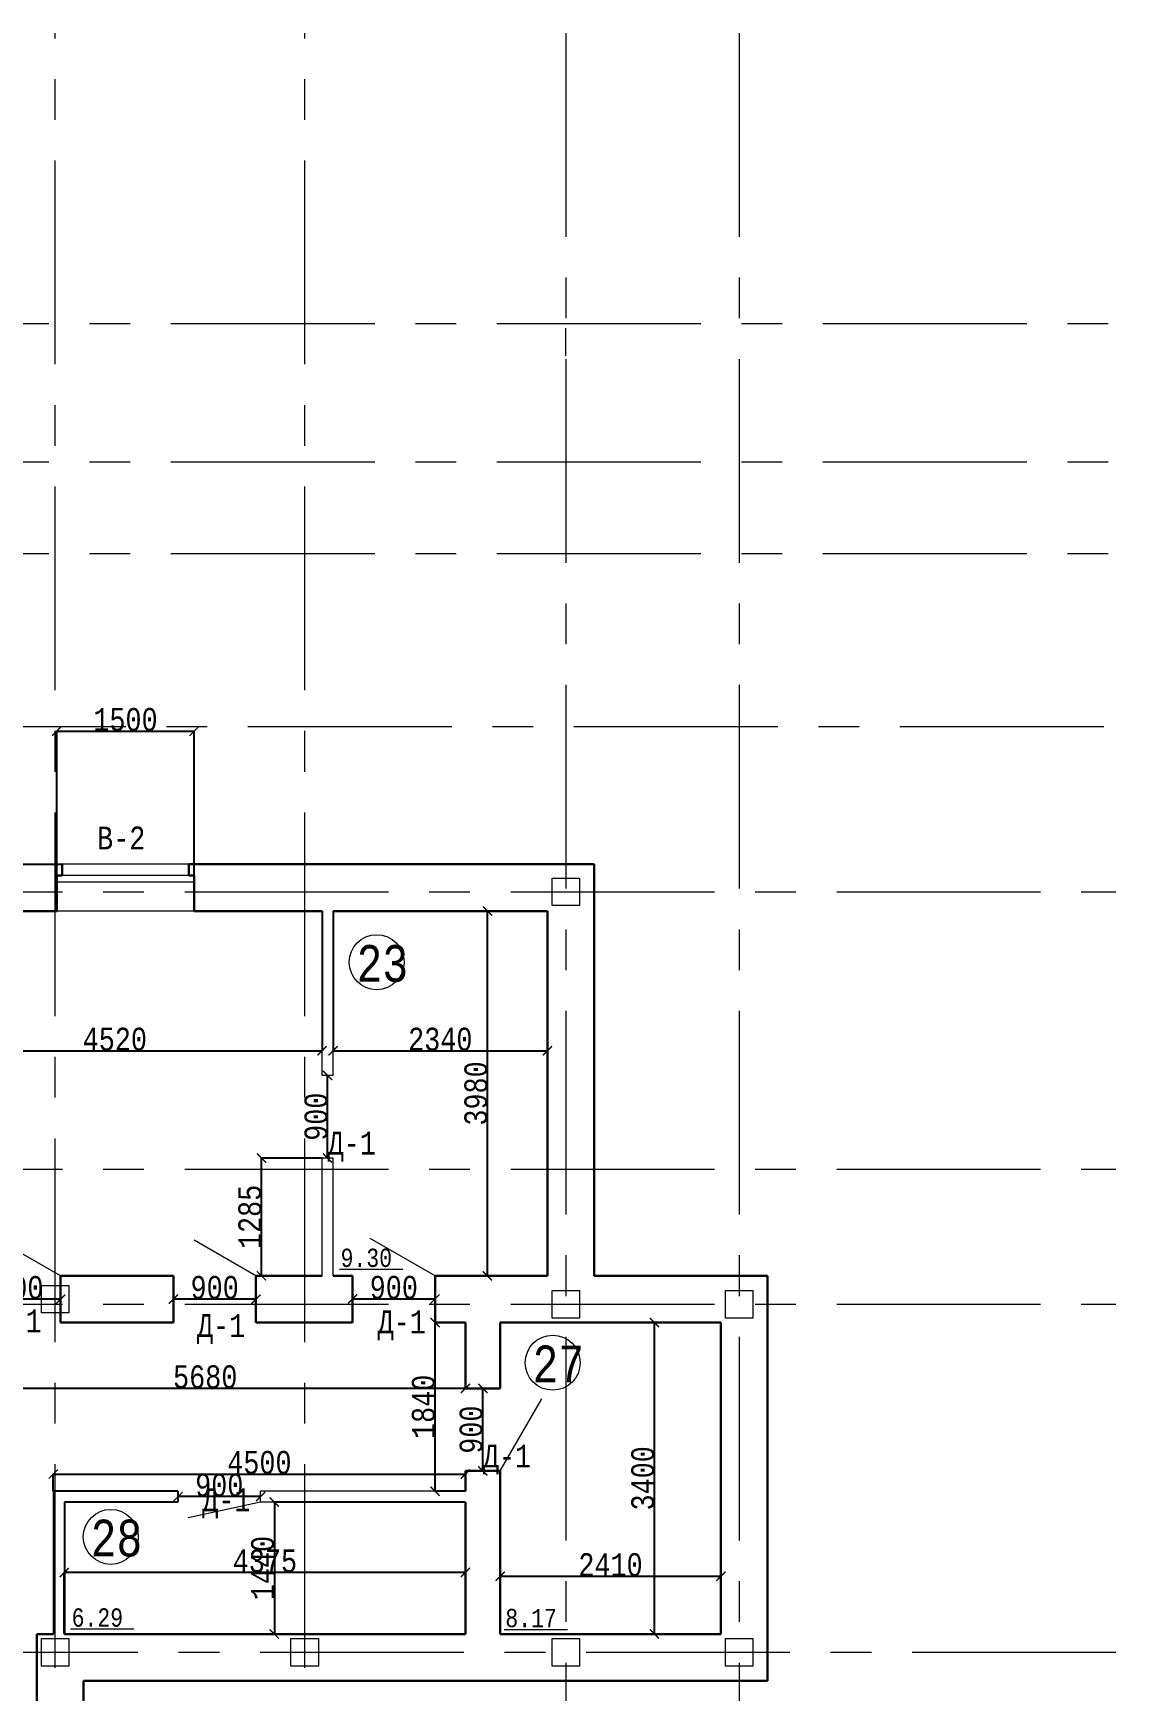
# Model space of a CAD drawing. Header units: millimetres. Extents: x -689206 to 4969298, y -1019800 to 703299.
# Drawn here: x 797079 to 808889, y -901454 to -883367 of the extents above; entities that cross this region are included whole.
import ezdxf

# ---------------------------------------------------------------- set-up
doc = ezdxf.new("R2010")
doc.units = ezdxf.units.MM
doc.linetypes.add('JIS_02_4.0', pattern=[5.5, 4, -1.5])
doc.linetypes.add('осеваяX2', pattern=[101.6, 63.5, -12.7, 12.7, -12.7])
for name, color, linetype, lineweight in [('несущие', 7, 'Continuous', 30), ('ПЕРЕГОРОДКИ', 252, 'Continuous', 9), ('РАЗМЕРЫ', 7, 'Continuous', 9), ('сваи', 7, 'JIS_02_4.0', 30), ('стены', 7, 'Continuous', 20)]:
    doc.layers.add(name, color=color, linetype=linetype, lineweight=lineweight)
doc.layers.add('четотам', color=7, linetype='Continuous')
doc.styles.add('Аннотативный', font='isocteur.ttf', dxfattribs={"width": 0.7, "height": 250})
doc.dimstyles.new('Аннотативный', dxfattribs={"dimscale": 0, "dimtxt": 250, "dimasz": 100, "dimexe": 1.25, "dimexo": 0.625, "dimtad": 1, "dimdec": 0, "dimtxsty": 'Аннотативный', "dimblk": 'ARCHTICK', "dimcen": 2.5, "dimadec": 0, "dimazin": 0, "dimtfac": 1, "dimtdec": 0, "dimtmove": 0, "dimatfit": 3, "dimfxl": 1, "dimarcsym": 0})

# ---------------------------------------------------------------- blocks, each defined once
blk = doc.blocks.new('_ArchTick')
at = {"color": 0, "linetype": 'ByBlock', "const_width": 0.15}
blk.add_lwpolyline([(-0.5, -0.5), (0.5, 0.5)], dxfattribs=at)
blk = doc.blocks.new('*D4500')
at = {"layer": 'Defpoints', "color": 0, "lineweight": 5, "transparency": 16777216}
for p in [(801794, -899088), (797299, -899275), (801794, -899275)]:
    blk.add_point(p, dxfattribs=at)
at = {"layer": 'стены', "color": 0, "lineweight": -2, "transparency": 16777216}
for p, q in [((797299, -899275), (797299, -899087)), ((797299, -899088), (801794, -899088)), ((801794, -899275), (801794, -899087))]:
    blk.add_line(p, q, dxfattribs=at)
at = {"layer": 'стены', "color": 0, "lineweight": -2, "transparency": 16777216, "xscale": 100, "yscale": 100, "zscale": 100, "rotation": 180}
blk.add_blockref('_ArchTick', (797299, -899088), dxfattribs=at)
at = {"layer": 'стены', "color": 0, "lineweight": -2, "transparency": 16777216, "xscale": 100, "yscale": 100, "zscale": 100}
blk.add_blockref('_ArchTick', (801794, -899088), dxfattribs=at)
at = {"layer": 'стены', "color": 0, "lineweight": 5, "transparency": 16777216, "insert": (799547, -898963), "char_height": 250, "attachment_point": 5, "style": 'Аннотативный'}
blk.add_mtext('4500', dxfattribs=at)
blk = doc.blocks.new('*D4501')
at = {"layer": 'Defpoints', "color": 0, "lineweight": 5, "transparency": 16777216}
for p in [(801984, -898154), (801984, -898154), (801984, -899054)]:
    blk.add_point(p, dxfattribs=at)
at = {"layer": 'стены', "color": 0, "lineweight": -2, "transparency": 16777216}
for p, q in [((801984, -899054), (801984, -898154)), ((801985, -898154), (801985, -898154)), ((801985, -899054), (801985, -899054))]:
    blk.add_line(p, q, dxfattribs=at)
at = {"layer": 'стены', "color": 0, "lineweight": -2, "transparency": 16777216, "xscale": 100, "yscale": 100, "zscale": 100}
for p, rotation in [((801984, -898154), 90), ((801984, -899054), 270)]:
    blk.add_blockref('_ArchTick', p, dxfattribs=dict(at, rotation=rotation))
at = {"layer": 'стены', "color": 0, "lineweight": 5, "transparency": 16777216, "insert": (801858, -898604), "char_height": 250, "attachment_point": 5, "rotation": 90, "style": 'Аннотативный'}
blk.add_mtext('900', dxfattribs=at)
blk = doc.blocks.new('*D4503')
at = {"layer": 'Defpoints', "color": 0, "lineweight": 5, "transparency": 16777216}
for p in [(801794, -899395), (799710, -900834), (801794, -900834)]:
    blk.add_point(p, dxfattribs=at)
at = {"layer": 'стены', "color": 0, "lineweight": -2, "transparency": 16777216}
for p, q in [((801793, -899395), (799708, -899395)), ((799710, -899395), (799710, -900834)), ((801793, -900834), (799708, -900834))]:
    blk.add_line(p, q, dxfattribs=at)
at = {"layer": 'стены', "color": 0, "lineweight": -2, "transparency": 16777216, "xscale": 100, "yscale": 100, "zscale": 100}
for p, rotation in [((799710, -899395), 90), ((799710, -900834), 270)]:
    blk.add_blockref('_ArchTick', p, dxfattribs=dict(at, rotation=rotation))
at = {"layer": 'стены', "color": 0, "lineweight": 5, "transparency": 16777216, "insert": (799584, -900114), "char_height": 250, "attachment_point": 5, "rotation": 90, "style": 'Аннотативный'}
blk.add_mtext('1440', dxfattribs=at)
blk = doc.blocks.new('*D4504')
at = {"layer": 'Defpoints', "color": 0, "lineweight": 5, "transparency": 16777216}
for p in [(797419, -900163), (797419, -900834), (801794, -900834)]:
    blk.add_point(p, dxfattribs=at)
at = {"layer": 'стены', "color": 0, "lineweight": -2, "transparency": 16777216}
for p, q in [((797419, -900833), (797419, -900162)), ((801794, -900163), (797419, -900163)), ((801794, -900833), (801794, -900162))]:
    blk.add_line(p, q, dxfattribs=at)
at = {"layer": 'стены', "color": 0, "lineweight": -2, "transparency": 16777216, "xscale": 100, "yscale": 100, "zscale": 100, "rotation": 180}
blk.add_blockref('_ArchTick', (797419, -900163), dxfattribs=at)
at = {"layer": 'стены', "color": 0, "lineweight": -2, "transparency": 16777216, "xscale": 100, "yscale": 100, "zscale": 100}
blk.add_blockref('_ArchTick', (801794, -900163), dxfattribs=at)
at = {"layer": 'стены', "color": 0, "lineweight": 5, "transparency": 16777216, "insert": (799607, -900038), "char_height": 250, "attachment_point": 5, "style": 'Аннотативный'}
blk.add_mtext('4375', dxfattribs=at)
blk = doc.blocks.new('*D4509')
at = {"layer": 'Defpoints', "color": 0, "lineweight": 5, "transparency": 16777216}
for p in [(804581, -900204), (802174, -900834), (804581, -900834)]:
    blk.add_point(p, dxfattribs=at)
at = {"layer": 'стены', "color": 0, "lineweight": -2, "transparency": 16777216}
for p, q in [((802174, -900833), (802174, -900203)), ((802174, -900204), (804581, -900204)), ((804581, -900833), (804581, -900203))]:
    blk.add_line(p, q, dxfattribs=at)
at = {"layer": 'стены', "color": 0, "lineweight": -2, "transparency": 16777216, "xscale": 100, "yscale": 100, "zscale": 100, "rotation": 180}
blk.add_blockref('_ArchTick', (802174, -900204), dxfattribs=at)
at = {"layer": 'стены', "color": 0, "lineweight": -2, "transparency": 16777216, "xscale": 100, "yscale": 100, "zscale": 100}
blk.add_blockref('_ArchTick', (804581, -900204), dxfattribs=at)
at = {"layer": 'стены', "color": 0, "lineweight": 5, "transparency": 16777216, "insert": (803377, -900079), "char_height": 250, "attachment_point": 5, "style": 'Аннотативный'}
blk.add_mtext('2410', dxfattribs=at)
blk = doc.blocks.new('*D4556')
at = {"layer": 'Defpoints', "color": 0, "linetype": 'ByBlock', "lineweight": 5, "transparency": 16777216}
for p in [(795708, -892946), (800231, -892946), (800231, -894471)]:
    blk.add_point(p, dxfattribs=at)
at = {"layer": 'РАЗМЕРЫ', "color": 0, "linetype": 'ByBlock', "lineweight": -2, "transparency": 16777216}
for p, q in [((795708, -892946), (795708, -894472)), ((800231, -892946), (800231, -894472)), ((795708, -894471), (800231, -894471))]:
    blk.add_line(p, q, dxfattribs=at)
at = {"layer": 'РАЗМЕРЫ', "color": 0, "linetype": 'ByBlock', "lineweight": -2, "transparency": 16777216, "xscale": 100, "yscale": 100, "zscale": 100, "rotation": 180}
blk.add_blockref('_ArchTick', (795708, -894471), dxfattribs=at)
at = {"layer": 'РАЗМЕРЫ', "color": 0, "linetype": 'ByBlock', "lineweight": -2, "transparency": 16777216, "xscale": 100, "yscale": 100, "zscale": 100}
blk.add_blockref('_ArchTick', (800231, -894471), dxfattribs=at)
at = {"layer": 'РАЗМЕРЫ', "color": 0, "linetype": 'ByBlock', "lineweight": 5, "transparency": 16777216, "insert": (797970, -894345), "char_height": 250, "attachment_point": 5, "style": 'Аннотативный'}
blk.add_mtext('4520', dxfattribs=at)
blk = doc.blocks.new('*D4557')
at = {"layer": 'Defpoints', "color": 0, "linetype": 'ByBlock', "lineweight": 5, "transparency": 16777216}
for p in [(799570, -895640), (800231, -895640), (800231, -896926)]:
    blk.add_point(p, dxfattribs=at)
at = {"layer": 'РАЗМЕРЫ', "color": 0, "linetype": 'ByBlock', "lineweight": -2, "transparency": 16777216}
for p, q in [((800231, -895640), (799569, -895640)), ((799570, -896926), (799570, -895640)), ((800231, -896926), (799569, -896926))]:
    blk.add_line(p, q, dxfattribs=at)
at = {"layer": 'РАЗМЕРЫ', "color": 0, "linetype": 'ByBlock', "lineweight": -2, "transparency": 16777216, "xscale": 100, "yscale": 100, "zscale": 100}
for p, rotation in [((799570, -895640), 90), ((799570, -896926), 270)]:
    blk.add_blockref('_ArchTick', p, dxfattribs=dict(at, rotation=rotation))
at = {"layer": 'РАЗМЕРЫ', "color": 0, "linetype": 'ByBlock', "lineweight": 5, "transparency": 16777216, "insert": (799444, -896283), "char_height": 250, "attachment_point": 5, "rotation": 90, "style": 'Аннотативный'}
blk.add_mtext('1285', dxfattribs=at)
blk = doc.blocks.new('*D4529')
at = {"layer": 'Defpoints', "color": 0, "linetype": 'ByBlock', "lineweight": 5, "transparency": 16777216}
for p in [(802035, -892946), (802689, -892946), (802689, -896926)]:
    blk.add_point(p, dxfattribs=at)
at = {"layer": 'РАЗМЕРЫ', "color": 0, "linetype": 'ByBlock', "lineweight": -2, "transparency": 16777216}
for p, q in [((802688, -892946), (802034, -892946)), ((802035, -896926), (802035, -892946)), ((802688, -896926), (802034, -896926))]:
    blk.add_line(p, q, dxfattribs=at)
at = {"layer": 'РАЗМЕРЫ', "color": 0, "linetype": 'ByBlock', "lineweight": -2, "transparency": 16777216, "xscale": 100, "yscale": 100, "zscale": 100}
for p, rotation in [((802035, -892946), 90), ((802035, -896926), 270)]:
    blk.add_blockref('_ArchTick', p, dxfattribs=dict(at, rotation=rotation))
at = {"layer": 'РАЗМЕРЫ', "color": 0, "linetype": 'ByBlock', "lineweight": 5, "transparency": 16777216, "insert": (801910, -894936), "char_height": 250, "attachment_point": 5, "rotation": 90, "style": 'Аннотативный'}
blk.add_mtext('3980', dxfattribs=at)
blk = doc.blocks.new('*D4530')
at = {"layer": 'Defpoints', "color": 0, "linetype": 'ByBlock', "lineweight": 5, "transparency": 16777216}
for p in [(800351, -892946), (802689, -892946), (802689, -894471)]:
    blk.add_point(p, dxfattribs=at)
at = {"layer": 'РАЗМЕРЫ', "color": 0, "linetype": 'ByBlock', "lineweight": -2, "transparency": 16777216}
for p, q in [((800351, -892946), (800351, -894472)), ((802689, -892946), (802689, -894472)), ((800351, -894471), (802689, -894471))]:
    blk.add_line(p, q, dxfattribs=at)
at = {"layer": 'РАЗМЕРЫ', "color": 0, "linetype": 'ByBlock', "lineweight": -2, "transparency": 16777216, "xscale": 100, "yscale": 100, "zscale": 100, "rotation": 180}
blk.add_blockref('_ArchTick', (800351, -894471), dxfattribs=at)
at = {"layer": 'РАЗМЕРЫ', "color": 0, "linetype": 'ByBlock', "lineweight": -2, "transparency": 16777216, "xscale": 100, "yscale": 100, "zscale": 100}
blk.add_blockref('_ArchTick', (802689, -894471), dxfattribs=at)
at = {"layer": 'РАЗМЕРЫ', "color": 0, "linetype": 'ByBlock', "lineweight": 5, "transparency": 16777216, "insert": (801520, -894345), "char_height": 250, "attachment_point": 5, "style": 'Аннотативный'}
blk.add_mtext('2340', dxfattribs=at)
blk = doc.blocks.new('*D4531')
at = {"layer": 'Defpoints', "color": 0, "linetype": 'ByBlock', "lineweight": 5, "transparency": 16777216}
for p in [(796478, -897181), (796478, -897236), (797378, -897236)]:
    blk.add_point(p, dxfattribs=at)
at = {"layer": 'РАЗМЕРЫ', "color": 0, "linetype": 'ByBlock', "lineweight": -2, "transparency": 16777216}
for p, q in [((796478, -897235), (796478, -897180)), ((797378, -897181), (796478, -897181)), ((797378, -897235), (797378, -897180))]:
    blk.add_line(p, q, dxfattribs=at)
at = {"layer": 'РАЗМЕРЫ', "color": 0, "linetype": 'ByBlock', "lineweight": -2, "transparency": 16777216, "xscale": 100, "yscale": 100, "zscale": 100, "rotation": 180}
blk.add_blockref('_ArchTick', (796478, -897181), dxfattribs=at)
at = {"layer": 'РАЗМЕРЫ', "color": 0, "linetype": 'ByBlock', "lineweight": -2, "transparency": 16777216, "xscale": 100, "yscale": 100, "zscale": 100}
blk.add_blockref('_ArchTick', (797378, -897181), dxfattribs=at)
at = {"layer": 'РАЗМЕРЫ', "color": 0, "linetype": 'ByBlock', "lineweight": 5, "transparency": 16777216, "insert": (796928, -897055), "char_height": 250, "attachment_point": 5, "style": 'Аннотативный'}
blk.add_mtext('900', dxfattribs=at)
blk = doc.blocks.new('*D4532')
at = {"layer": 'Defpoints', "color": 0, "linetype": 'ByBlock', "lineweight": 5, "transparency": 16777216}
for p in [(798609, -897180), (798609, -897436), (799509, -897436)]:
    blk.add_point(p, dxfattribs=at)
at = {"layer": 'РАЗМЕРЫ', "color": 0, "linetype": 'ByBlock', "lineweight": -2, "transparency": 16777216}
for p, q in [((798609, -897435), (798609, -897178)), ((799509, -897180), (798609, -897180)), ((799509, -897435), (799509, -897178))]:
    blk.add_line(p, q, dxfattribs=at)
at = {"layer": 'РАЗМЕРЫ', "color": 0, "linetype": 'ByBlock', "lineweight": -2, "transparency": 16777216, "xscale": 100, "yscale": 100, "zscale": 100, "rotation": 180}
blk.add_blockref('_ArchTick', (798609, -897180), dxfattribs=at)
at = {"layer": 'РАЗМЕРЫ', "color": 0, "linetype": 'ByBlock', "lineweight": -2, "transparency": 16777216, "xscale": 100, "yscale": 100, "zscale": 100}
blk.add_blockref('_ArchTick', (799509, -897180), dxfattribs=at)
at = {"layer": 'РАЗМЕРЫ', "color": 0, "linetype": 'ByBlock', "lineweight": 5, "transparency": 16777216, "insert": (799059, -897054), "char_height": 250, "attachment_point": 5, "style": 'Аннотативный'}
blk.add_mtext('900', dxfattribs=at)
blk = doc.blocks.new('*D4533')
at = {"layer": 'Defpoints', "color": 0, "linetype": 'ByBlock', "lineweight": 5, "transparency": 16777216}
for p in [(801463, -897178), (800563, -897436), (801463, -897436)]:
    blk.add_point(p, dxfattribs=at)
at = {"layer": 'РАЗМЕРЫ', "color": 0, "linetype": 'ByBlock', "lineweight": -2, "transparency": 16777216}
for p, q in [((800563, -897435), (800563, -897177)), ((800563, -897178), (801463, -897178)), ((801463, -897435), (801463, -897177))]:
    blk.add_line(p, q, dxfattribs=at)
at = {"layer": 'РАЗМЕРЫ', "color": 0, "linetype": 'ByBlock', "lineweight": -2, "transparency": 16777216, "xscale": 100, "yscale": 100, "zscale": 100, "rotation": 180}
blk.add_blockref('_ArchTick', (800563, -897178), dxfattribs=at)
at = {"layer": 'РАЗМЕРЫ', "color": 0, "linetype": 'ByBlock', "lineweight": -2, "transparency": 16777216, "xscale": 100, "yscale": 100, "zscale": 100}
blk.add_blockref('_ArchTick', (801463, -897178), dxfattribs=at)
at = {"layer": 'РАЗМЕРЫ', "color": 0, "linetype": 'ByBlock', "lineweight": 5, "transparency": 16777216, "insert": (801013, -897053), "char_height": 250, "attachment_point": 5, "style": 'Аннотативный'}
blk.add_mtext('900', dxfattribs=at)
blk = doc.blocks.new('*D4534')
at = {"layer": 'Defpoints', "color": 0, "linetype": 'ByBlock', "lineweight": 5, "transparency": 16777216}
for p in [(803856, -897436), (804581, -897436), (804581, -900834)]:
    blk.add_point(p, dxfattribs=at)
at = {"layer": 'РАЗМЕРЫ', "color": 0, "linetype": 'ByBlock', "lineweight": -2, "transparency": 16777216}
for p, q in [((804580, -897436), (803854, -897436)), ((803856, -900834), (803856, -897436)), ((804580, -900834), (803854, -900834))]:
    blk.add_line(p, q, dxfattribs=at)
at = {"layer": 'РАЗМЕРЫ', "color": 0, "linetype": 'ByBlock', "lineweight": -2, "transparency": 16777216, "xscale": 100, "yscale": 100, "zscale": 100}
for p, rotation in [((803856, -897436), 90), ((803856, -900834), 270)]:
    blk.add_blockref('_ArchTick', p, dxfattribs=dict(at, rotation=rotation))
at = {"layer": 'РАЗМЕРЫ', "color": 0, "linetype": 'ByBlock', "lineweight": 5, "transparency": 16777216, "insert": (803730, -899135), "char_height": 250, "attachment_point": 5, "rotation": 90, "style": 'Аннотативный'}
blk.add_mtext('3400', dxfattribs=at)
blk = doc.blocks.new('*D4535')
at = {"layer": 'Defpoints', "color": 0, "linetype": 'ByBlock', "lineweight": 5, "transparency": 16777216}
for p in [(796117, -898154), (796117, -898154), (801794, -898154)]:
    blk.add_point(p, dxfattribs=at)
at = {"layer": 'РАЗМЕРЫ', "color": 0, "linetype": 'ByBlock', "lineweight": -2, "transparency": 16777216}
for p, q in [((796117, -898154), (796117, -898153)), ((801794, -898154), (796117, -898154)), ((801794, -898155), (801794, -898156))]:
    blk.add_line(p, q, dxfattribs=at)
at = {"layer": 'РАЗМЕРЫ', "color": 0, "linetype": 'ByBlock', "lineweight": -2, "transparency": 16777216, "xscale": 100, "yscale": 100, "zscale": 100, "rotation": 180}
blk.add_blockref('_ArchTick', (796117, -898154), dxfattribs=at)
at = {"layer": 'РАЗМЕРЫ', "color": 0, "linetype": 'ByBlock', "lineweight": -2, "transparency": 16777216, "xscale": 100, "yscale": 100, "zscale": 100}
blk.add_blockref('_ArchTick', (801794, -898154), dxfattribs=at)
at = {"layer": 'РАЗМЕРЫ', "color": 0, "linetype": 'ByBlock', "lineweight": 5, "transparency": 16777216, "insert": (798956, -898029), "char_height": 250, "attachment_point": 5, "style": 'Аннотативный'}
blk.add_mtext('5680', dxfattribs=at)
blk = doc.blocks.new('*D4536')
at = {"layer": 'Defpoints', "color": 0, "linetype": 'ByBlock', "lineweight": 5, "transparency": 16777216}
for p in [(801463, -897436), (801794, -897436), (801794, -899275)]:
    blk.add_point(p, dxfattribs=at)
at = {"layer": 'РАЗМЕРЫ', "color": 0, "linetype": 'ByBlock', "lineweight": -2, "transparency": 16777216}
for p, q in [((801793, -897436), (801462, -897436)), ((801463, -899275), (801463, -897436)), ((801793, -899275), (801462, -899275))]:
    blk.add_line(p, q, dxfattribs=at)
at = {"layer": 'РАЗМЕРЫ', "color": 0, "linetype": 'ByBlock', "lineweight": -2, "transparency": 16777216, "xscale": 100, "yscale": 100, "zscale": 100}
for p, rotation in [((801463, -897436), 90), ((801463, -899275), 270)]:
    blk.add_blockref('_ArchTick', p, dxfattribs=dict(at, rotation=rotation))
at = {"layer": 'РАЗМЕРЫ', "color": 0, "linetype": 'ByBlock', "lineweight": 5, "transparency": 16777216, "insert": (801337, -898355), "char_height": 250, "attachment_point": 5, "rotation": 90, "style": 'Аннотативный'}
blk.add_mtext('1840', dxfattribs=at)
blk = doc.blocks.new('*D4641')
at = {"layer": 'Defpoints', "color": 0, "linetype": 'ByBlock', "lineweight": 5, "ltscale": 35, "transparency": 16777216}
for p in [(798659, -899335), (798659, -899335), (799559, -899335)]:
    blk.add_point(p, dxfattribs=at)
at = {"layer": 'сваи', "color": 0, "linetype": 'ByBlock', "lineweight": -2, "ltscale": 35, "transparency": 16777216}
for p, q in [((798659, -899335), (798659, -899334)), ((799559, -899335), (798659, -899335)), ((799559, -899335), (799559, -899334))]:
    blk.add_line(p, q, dxfattribs=at)
at = {"layer": 'сваи', "color": 0, "linetype": 'ByBlock', "lineweight": -2, "ltscale": 35, "transparency": 16777216, "xscale": 100, "yscale": 100, "zscale": 100, "rotation": 180}
blk.add_blockref('_ArchTick', (798659, -899335), dxfattribs=at)
at = {"layer": 'сваи', "color": 0, "linetype": 'ByBlock', "lineweight": -2, "ltscale": 35, "transparency": 16777216, "xscale": 100, "yscale": 100, "zscale": 100}
blk.add_blockref('_ArchTick', (799559, -899335), dxfattribs=at)
at = {"layer": 'сваи', "color": 0, "linetype": 'ByBlock', "lineweight": 5, "ltscale": 35, "transparency": 16777216, "insert": (799109, -899210), "char_height": 250, "attachment_point": 5, "style": 'Аннотативный'}
blk.add_mtext('900', dxfattribs=at)
blk = doc.blocks.new('*D4642')
at = {"layer": 'Defpoints', "color": 0, "linetype": 'ByBlock', "lineweight": 5, "ltscale": 35, "transparency": 16777216}
for p in [(800291, -894740), (800291, -894740), (800291, -895640)]:
    blk.add_point(p, dxfattribs=at)
at = {"layer": 'сваи', "color": 0, "linetype": 'ByBlock', "lineweight": -2, "ltscale": 35, "transparency": 16777216}
for p, q in [((800291, -895640), (800291, -894740)), ((800292, -894740), (800293, -894740)), ((800292, -895640), (800293, -895640))]:
    blk.add_line(p, q, dxfattribs=at)
at = {"layer": 'сваи', "color": 0, "linetype": 'ByBlock', "lineweight": -2, "ltscale": 35, "transparency": 16777216, "xscale": 100, "yscale": 100, "zscale": 100}
for p, rotation in [((800291, -894740), 90), ((800291, -895640), 270)]:
    blk.add_blockref('_ArchTick', p, dxfattribs=dict(at, rotation=rotation))
at = {"layer": 'сваи', "color": 0, "linetype": 'ByBlock', "lineweight": 5, "ltscale": 35, "transparency": 16777216, "insert": (800166, -895190), "char_height": 250, "attachment_point": 5, "rotation": 90, "style": 'Аннотативный'}
blk.add_mtext('900', dxfattribs=at)
blk = doc.blocks.new('*D4659')
at = {"layer": 'Defpoints', "color": 0, "lineweight": 5, "ltscale": 35, "transparency": 16777216}
for p in [(798836, -890982), (797336, -892946), (798836, -892946)]:
    blk.add_point(p, dxfattribs=at)
at = {"layer": 'РАЗМЕРЫ', "color": 0, "lineweight": -2, "ltscale": 35, "transparency": 16777216}
for p, q in [((797336, -892945), (797336, -890981)), ((797336, -890982), (798836, -890982)), ((798836, -892945), (798836, -890981))]:
    blk.add_line(p, q, dxfattribs=at)
at = {"layer": 'РАЗМЕРЫ', "color": 0, "lineweight": -2, "ltscale": 35, "transparency": 16777216, "xscale": 100, "yscale": 100, "zscale": 100, "rotation": 180}
blk.add_blockref('_ArchTick', (797336, -890982), dxfattribs=at)
at = {"layer": 'РАЗМЕРЫ', "color": 0, "lineweight": -2, "ltscale": 35, "transparency": 16777216, "xscale": 100, "yscale": 100, "zscale": 100}
blk.add_blockref('_ArchTick', (798836, -890982), dxfattribs=at)
at = {"layer": 'РАЗМЕРЫ', "color": 0, "lineweight": 0, "ltscale": 35, "transparency": 16777216, "insert": (798086, -890857), "char_height": 250, "attachment_point": 5, "style": 'Аннотативный'}
blk.add_mtext('1500', dxfattribs=at)

msp = doc.modelspace()

# ---------------------------------------------------------------- linework, layer by layer
at = {"layer": 'несущие', "color": 0}
for p, q in [((797396.4, -892435.8), (793273.4, -892437.8)), ((803199.1, -892435.8), (798776.4, -892435.8)), ((803199.1, -896925.8), (803199.1, -892435.8)), ((795708.3, -892945.8), (797336.4, -892945.8)), ((798836.4, -892945.8), (800231.3, -892945.8)), ((800351.3, -892945.8), (802689.1, -892945.8)), ((802689.1, -896925.8), (802689.1, -892945.8)), ((798608.7, -896925.8), (797377.8, -896925.8)), ((797377.8, -897435.8), (797377.8, -896925.8)), ((798608.7, -897435.8), (798608.7, -896925.8)), ((800231.3, -896925.8), (799508.6, -896925.8)), ((799508.6, -897435.8), (799508.6, -896925.8)), ((800562.8, -896925.8), (800351.3, -896925.8)), ((800562.8, -897435.8), (800562.8, -896925.8)), ((802689.1, -896925.8), (801462.8, -896925.8)), ((801462.8, -897435.8), (801462.8, -896925.8)), ((805090.6, -896925.8), (803199.1, -896925.8)), ((798608.7, -897435.8), (797377.8, -897435.8)), ((800562.8, -897435.8), (799508.6, -897435.8)), ((801794.1, -897435.8), (801462.8, -897435.8)), ((801794.1, -898154.4), (801794.1, -897435.8)), ((804580.6, -897435.8), (802174.1, -897435.8)), ((802174.1, -898154.4), (802174.1, -897435.8)), ((802174.1, -898154.4), (801794.1, -898154.4)), ((801985.3, -898154.4), (802174.1, -898154.4))]:
    msp.add_line(p, q, dxfattribs=at)
at = {"layer": 'ПЕРЕГОРОДКИ', "linetype": 'ByBlock', "lineweight": 15, "ltscale": 35}
for p, q in [((798776.4, -892435.8), (797396.4, -892435.8)), ((798836.4, -892945.8), (797336.4, -892945.8))]:
    msp.add_line(p, q, dxfattribs=at)
at = {"layer": 'РАЗМЕРЫ', "linetype": 'осеваяX2', "lineweight": 5, "ltscale": 35}
for p, q in [((797319, -933208.1), (797319, -883366.8)), ((800041.4, -933208.1), (800041.4, -883366.8)), ((804780.6, -883366.8), (804780.6, -933208.1)), ((741686.4, -886534.3), (808889.1, -886535.5)), ((808756.4, -890933.8), (741686.4, -890933.8)), ((808889.1, -901033.8), (741836.4, -901033.8))]:
    msp.add_line(p, q, dxfattribs=at)
at = {"layer": 'РАЗМЕРЫ'}
for p, q in [((800421, -896853), (801110.2, -896853)), ((797487.3, -900777.9), (798176.6, -900777.9)), ((802217.9, -900783.2), (802907.2, -900783.2))]:
    msp.add_line(p, q, dxfattribs=at)
at = {"layer": 'РАЗМЕРЫ', "color": 1, "lineweight": 25, "ltscale": 35}
for p, q in [((805090.6, -896925.8), (805090.6, -897235.8)), ((805090.6, -901343.8), (805090.6, -901033.8))]:
    msp.add_line(p, q, dxfattribs=at)
at = {"layer": 'сваи', "linetype": 'ByBlock', "lineweight": 13, "ltscale": 35}
for p, q in [((800351.3, -894740.4), (800231.3, -894740.4)), ((800351.3, -895640.4), (800231.3, -895640.4))]:
    msp.add_line(p, q, dxfattribs=at)
at = {"layer": 'стены', "linetype": 'осеваяX2', "lineweight": 5, "ltscale": 35}
for p, q in [((802889.1, -883366.8), (802889.1, -933208.1)), ((741686.4, -888043.8), (808889.1, -888043.8)), ((741686.4, -889043.8), (808889.1, -889043.8)), ((741836.4, -892735.8), (808889.1, -892735.8)), ((741836.4, -895763.2), (808889.1, -895763.2)), ((741836.4, -897235.8), (808889.1, -897235.8))]:
    msp.add_line(p, q, dxfattribs=at)
at = {"layer": 'стены', "lineweight": 5}
msp.add_line((802889.1, -886885.8), (802889.1, -886585.8), dxfattribs=at)
at = {"layer": 'стены', "lineweight": 30}
for p, q in [((797336.4, -892945.8), (797336.4, -892557.8)), ((797336.4, -892557.8), (797396.4, -892557.8)), ((797396.4, -892557.8), (797396.4, -892437.8)), ((798776.4, -892557.8), (798776.4, -892437.8)), ((798836.4, -892557.8), (798776.4, -892557.8)), ((798836.4, -892945.8), (798836.4, -892557.8)), ((805090.6, -896925.8), (805090.6, -901343.8)), ((804580.6, -897435.8), (804580.6, -900833.8)), ((801794.1, -899227.7), (801794.1, -899054.4)), ((801794.1, -899054.4), (801794.1, -899275.2)), ((801794.1, -899054.4), (802174.1, -899054.4)), ((802174.1, -899054.4), (802174.1, -900833.8)), ((801794.1, -899395.2), (801794.1, -900833.8)), ((797119.3, -902853.9), (797119.3, -900833.8)), ((797119.3, -900833.8), (797299.3, -900833.8)), ((797299.3, -900833.8), (797119.3, -900833.8)), ((797419.3, -900833.8), (799841.4, -900833.8)), ((799841.4, -900833.8), (797419.3, -900833.8)), ((799841.4, -900833.8), (801794.1, -900833.8)), ((802174.1, -900833.8), (803070.6, -900833.8)), ((803070.6, -900833.8), (804580.6, -900833.8)), ((797629.3, -901343.8), (800351.4, -901343.8)), ((797629.3, -901343.8), (797629.3, -902853.9)), ((800351.4, -901343.8), (803070.6, -901343.8)), ((803070.6, -901343.8), (803580.6, -901343.8)), ((805090.6, -901343.8), (803580.6, -901343.8))]:
    msp.add_line(p, q, dxfattribs=at)
at = {"layer": 'стены', "lineweight": 13}
for p, q in [((798776.4, -892557.8), (797336.4, -892557.8)), ((797336.4, -892627.8), (798836.4, -892627.8)), ((800231.3, -894740.4), (800231.3, -892945.8)), ((800351.3, -894740.4), (800351.3, -892945.8)), ((800231.3, -896925.8), (800231.3, -895640.4)), ((800351.3, -896925.8), (800351.3, -895640.4)), ((801794.1, -899275.2), (799558.9, -899275.2)), ((799558.9, -899395.2), (799558.9, -899275.2)), ((801794.1, -899395.2), (799558.9, -899395.2))]:
    msp.add_line(p, q, dxfattribs=at)
at = {"layer": 'стены', "color": 152, "lineweight": 25, "true_color": 0x2776bb}
msp.add_line((797336.4, -892945.8), (797336.4, -892690.8), dxfattribs=at)
at = {"layer": 'стены', "lineweight": 9}
for p, q in [((797377.8, -896925.8), (796610.9, -896483.1)), ((799508.6, -896925.8), (798836.2, -896537.6)), ((801462.8, -896925.8), (800754.4, -896516.8)), ((802174.1, -899054.4), (802627.4, -898269.3)), ((799558.9, -899395.2), (798769.5, -899565.4))]:
    msp.add_line(p, q, dxfattribs=at)
at = {"layer": 'стены', "lineweight": 25}
for p, q in [((798658.9, -899275.2), (797299.3, -899275.2)), ((797299.3, -899275.2), (797299.3, -900833.8)), ((798658.9, -899275.2), (798658.9, -899395.2)), ((797419.3, -899395.2), (797419.3, -900833.8)), ((798658.9, -899395.2), (797419.3, -899395.2))]:
    msp.add_line(p, q, dxfattribs=at)
at = {"layer": 'стены', "lineweight": 20}
for points in [[(802739.1, -892585.8), (803039.1, -892585.8), (803039.1, -892885.8), (802739.1, -892885.8)], [(797169, -897030.8), (797469, -897030.8), (797469, -897330.8), (797169, -897330.8)], [(802739.1, -897085.8), (803039.1, -897085.8), (803039.1, -897385.8), (802739.1, -897385.8)], [(804630.6, -897085.8), (804930.6, -897085.8), (804930.6, -897385.8), (804630.6, -897385.8)], [(797169, -900883.8), (797469, -900883.8), (797469, -901183.8), (797169, -901183.8)], [(799891.4, -900883.8), (800191.4, -900883.8), (800191.4, -901183.8), (799891.4, -901183.8)], [(802739.1, -900883.8), (803039.1, -900883.8), (803039.1, -901183.8), (802739.1, -901183.8)], [(804630.6, -900883.8), (804930.6, -900883.8), (804930.6, -901183.8), (804630.6, -901183.8)]]:
    msp.add_lwpolyline(points, close=True, dxfattribs=at)
at = {"layer": 'четотам', "lineweight": 13}
for centre in [(800826.4, -893503.5), (802746.4, -897873.5), (797926.4, -899773.5)]:
    msp.add_circle(centre, 300, dxfattribs=at)

# ---------------------------------------------------------------- texts
at = {"layer": 'РАЗМЕРЫ', "lineweight": 20, "ltscale": 150, "char_height": 250, "width": 922.913, "attachment_point": 1, "style": 'Аннотативный'}
for s, insert in [('В-2', (797776.4, -892023.5)), ('Д-1', (800291.3, -895352.9)), ('Д-1', (796646.4, -897292.9)), ('Д-1', (798866.4, -897342.9)), ('Д-1', (800836.4, -897302.9)), ('Д-1', (801984.1, -898766.9)), ('Д-1', (798923.3, -899244.8))]:
    msp.add_mtext(s, dxfattribs=dict(at, insert=insert))
at = {"layer": 'РАЗМЕРЫ', "lineweight": 13, "ltscale": 150, "char_height": 401.1, "width": 1460, "attachment_point": 1, "style": 'Аннотативный'}
for s, insert in [('23', (800606.7, -893316.3)), ('27', (802526.7, -897686.3)), ('28', (797706.7, -899586.3))]:
    msp.add_mtext(s, dxfattribs=dict(at, insert=insert))
at = {"layer": 'РАЗМЕРЫ', "char_height": 200, "width": 656.117, "attachment_point": 1, "style": 'Аннотативный'}
for s, insert in [('9.30', (800432.7, -896628.9)), ('6.29', (797499, -900553.8)), ('8.17', (802229.6, -900559.2))]:
    msp.add_mtext(s, dxfattribs=dict(at, insert=insert))

# ---------------------------------------------------------------- dimensions: what is measured, and where the dimension line sits
at = {"layer": 'РАЗМЕРЫ', "lineweight": 0, "ltscale": 35}
dim = msp.add_linear_dim(base=(798836.4, -890982.3), p1=(797336.4, -892945.8), p2=(798836.4, -892945.8), dimstyle='Аннотативный', dxfattribs=at)
dim.commit()
dim.dimension.update_dxf_attribs({"geometry": '*D4659', "text_midpoint": (798086.4, -890856.7)})
at = {"layer": 'РАЗМЕРЫ', "linetype": 'ByBlock', "lineweight": 5}
for base, p1, p2, text, picture, middle in [((800231.3, -894471), (795708.3, -892945.8), (800231.3, -892945.8), '4520', '*D4556', (797969.8, -894345.3)), ((802689.1, -894471), (800351.3, -892945.8), (802689.1, -892945.8), '2340', '*D4530', (801520.2, -894345.3)), ((796117.1, -898154.4), (801794.1, -898154.4), (796117.1, -898154.4), '5680', '*D4535', (798955.6, -898028.8))]:
    dim = msp.add_linear_dim(base=base, p1=p1, p2=p2, text=text, dimstyle='Аннотативный', dxfattribs=at)
    dim.commit()
    dim.dimension.update_dxf_attribs({"geometry": picture, "text_midpoint": middle})
for base, p1, p2, picture, middle in [((802035.3, -892945.8), (802689.1, -896925.8), (802689.1, -892945.8), '*D4529', (801909.7, -894935.8)), ((799570, -895640.4), (800231.3, -896925.8), (800231.3, -895640.4), '*D4557', (799444.4, -896283.1))]:
    dim = msp.add_linear_dim(base=base, p1=p1, p2=p2, angle=90, dimstyle='Аннотативный', dxfattribs=at)
    dim.commit()
    dim.dimension.update_dxf_attribs({"geometry": picture, "text_midpoint": middle})
for base, p1, p2, picture, middle in [((796477.8, -897180.8), (797377.8, -897235.8), (796477.8, -897235.8), '*D4531', (796927.8, -897055.2)), ((798608.7, -897179.6), (799508.6, -897435.8), (798608.7, -897435.8), '*D4532', (799058.6, -897053.9)), ((801462.8, -897178.3), (800562.8, -897435.8), (801462.8, -897435.8), '*D4533', (801012.8, -897052.7))]:
    dim = msp.add_linear_dim(base=base, p1=p1, p2=p2, dimstyle='Аннотативный', dxfattribs=at)
    dim.commit()
    dim.dimension.update_dxf_attribs({"geometry": picture, "text_midpoint": middle})
for base, p1, p2, text, picture, middle in [((801462.8, -897435.8), (801794.1, -899275.2), (801794.1, -897435.8), '1840', '*D4536', (801337.1, -898355.5)), ((803855.6, -897435.8), (804580.6, -900833.8), (804580.6, -897435.8), '3400', '*D4534', (803730, -899134.8))]:
    dim = msp.add_linear_dim(base=base, p1=p1, p2=p2, angle=90, text=text, dimstyle='Аннотативный', dxfattribs=at)
    dim.commit()
    dim.dimension.update_dxf_attribs({"geometry": picture, "text_midpoint": middle})
at = {"layer": 'сваи', "linetype": 'ByBlock', "lineweight": 5, "ltscale": 35}
dim = msp.add_linear_dim(base=(800291.3, -894740.4), p1=(800291.3, -895640.4), p2=(800291.3, -894740.4), angle=90, dimstyle='Аннотативный', dxfattribs=at)
dim.commit()
dim.dimension.update_dxf_attribs({"geometry": '*D4642', "text_midpoint": (800165.7, -895190.4)})
dim = msp.add_linear_dim(base=(798658.9, -899335.2), p1=(799558.9, -899335.2), p2=(798658.9, -899335.2), dimstyle='Аннотативный', dxfattribs=at)
dim.commit()
dim.dimension.update_dxf_attribs({"geometry": '*D4641', "text_midpoint": (799108.9, -899209.6)})
at = {"layer": 'стены', "lineweight": 5}
dim = msp.add_linear_dim(base=(801984.1, -898154.4), p1=(801984.1, -899054.4), p2=(801984.1, -898154.4), angle=90, dimstyle='Аннотативный', dxfattribs=at)
dim.commit()
dim.dimension.update_dxf_attribs({"geometry": '*D4501', "text_midpoint": (801858.5, -898604.4)})
for base, p1, p2, text, picture, middle in [((801794.1, -899088.1), (797299.3, -899275.2), (801794.1, -899275.2), '4500', '*D4500', (799546.7, -898962.5)), ((804580.6, -900204.2), (802174.1, -900833.8), (804580.6, -900833.8), '2410', '*D4509', (803377.4, -900078.6))]:
    dim = msp.add_linear_dim(base=base, p1=p1, p2=p2, text=text, dimstyle='Аннотативный', dxfattribs=at)
    dim.commit()
    dim.dimension.update_dxf_attribs({"geometry": picture, "text_midpoint": middle})
dim = msp.add_linear_dim(base=(799709.5, -900833.8), p1=(801794.1, -899395.2), p2=(801794.1, -900833.8), angle=90, text='1440', dimstyle='Аннотативный', dxfattribs=at)
dim.commit()
dim.dimension.update_dxf_attribs({"geometry": '*D4503', "text_midpoint": (799583.9, -900114.5)})
dim = msp.add_linear_dim(base=(797419.3, -900163.5), p1=(801794.1, -900833.8), p2=(797419.3, -900833.8), dimstyle='Аннотативный', dxfattribs=at)
dim.commit()
dim.dimension.update_dxf_attribs({"geometry": '*D4504', "text_midpoint": (799606.7, -900037.8)})

doc.saveas('drawing.dxf')
